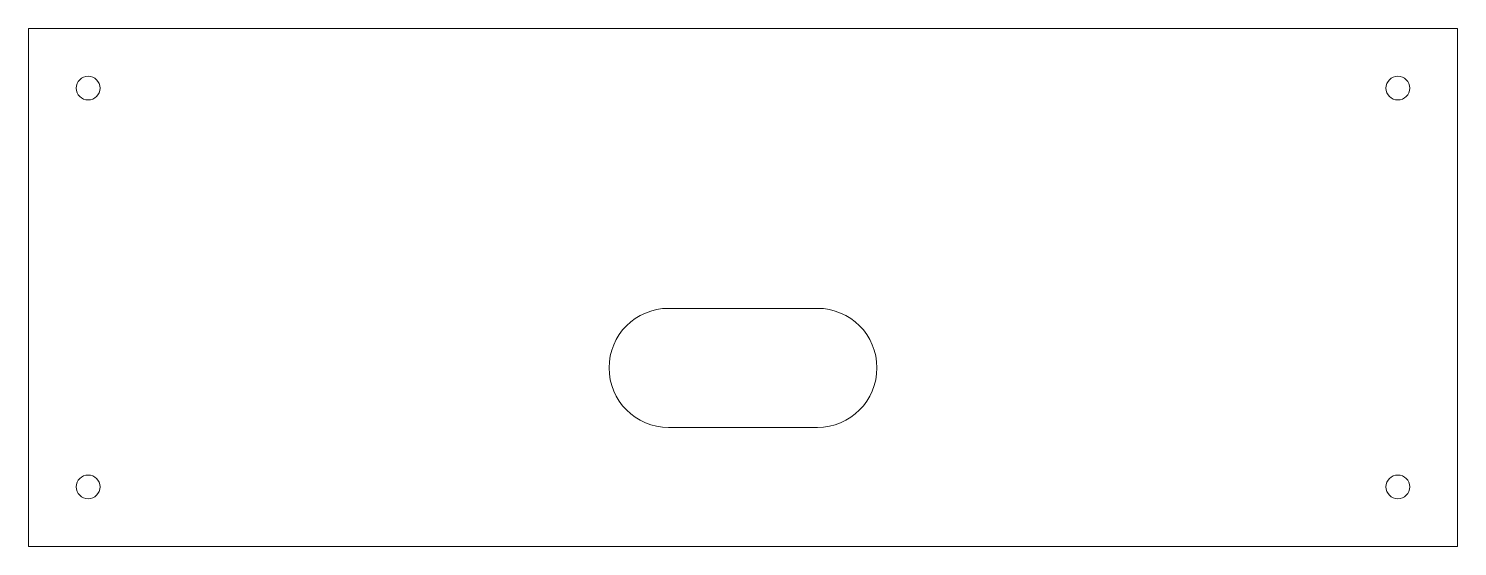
# Model space of a CAD drawing. Extents: x -120 to 120, y 33 to 120.
import ezdxf

# ---------------------------------------------------------------- set-up
doc = ezdxf.new("R2010")
doc.units = 0
doc.layers.get('0').update_dxf_attribs({"linetype": 'CONTINUOUS', "lineweight": 5, "true_color": 0xffffff})

# ---------------------------------------------------------------- blocks, each defined once
blk = doc.blocks.new('SKETCH005')
blk.add_lwpolyline([(120, 33), (-120, 33), (-120, 120), (120, 120)], close=True)
blk.add_lwpolyline([(12.5, 53), (-12.5, 53, -1), (-12.5, 73), (12.5, 73, -1)], format="xyb", close=True)
at = {"color": 7, "true_color": 0xffffff}
for centre in [(-110, 110), (110, 110), (-110, 43), (110, 43)]:
    blk.add_circle(centre, 2, dxfattribs=at)

msp = doc.modelspace()

# ---------------------------------------------------------------- block references
msp.add_blockref('SKETCH005', (0, 0))

doc.saveas('drawing.dxf')
